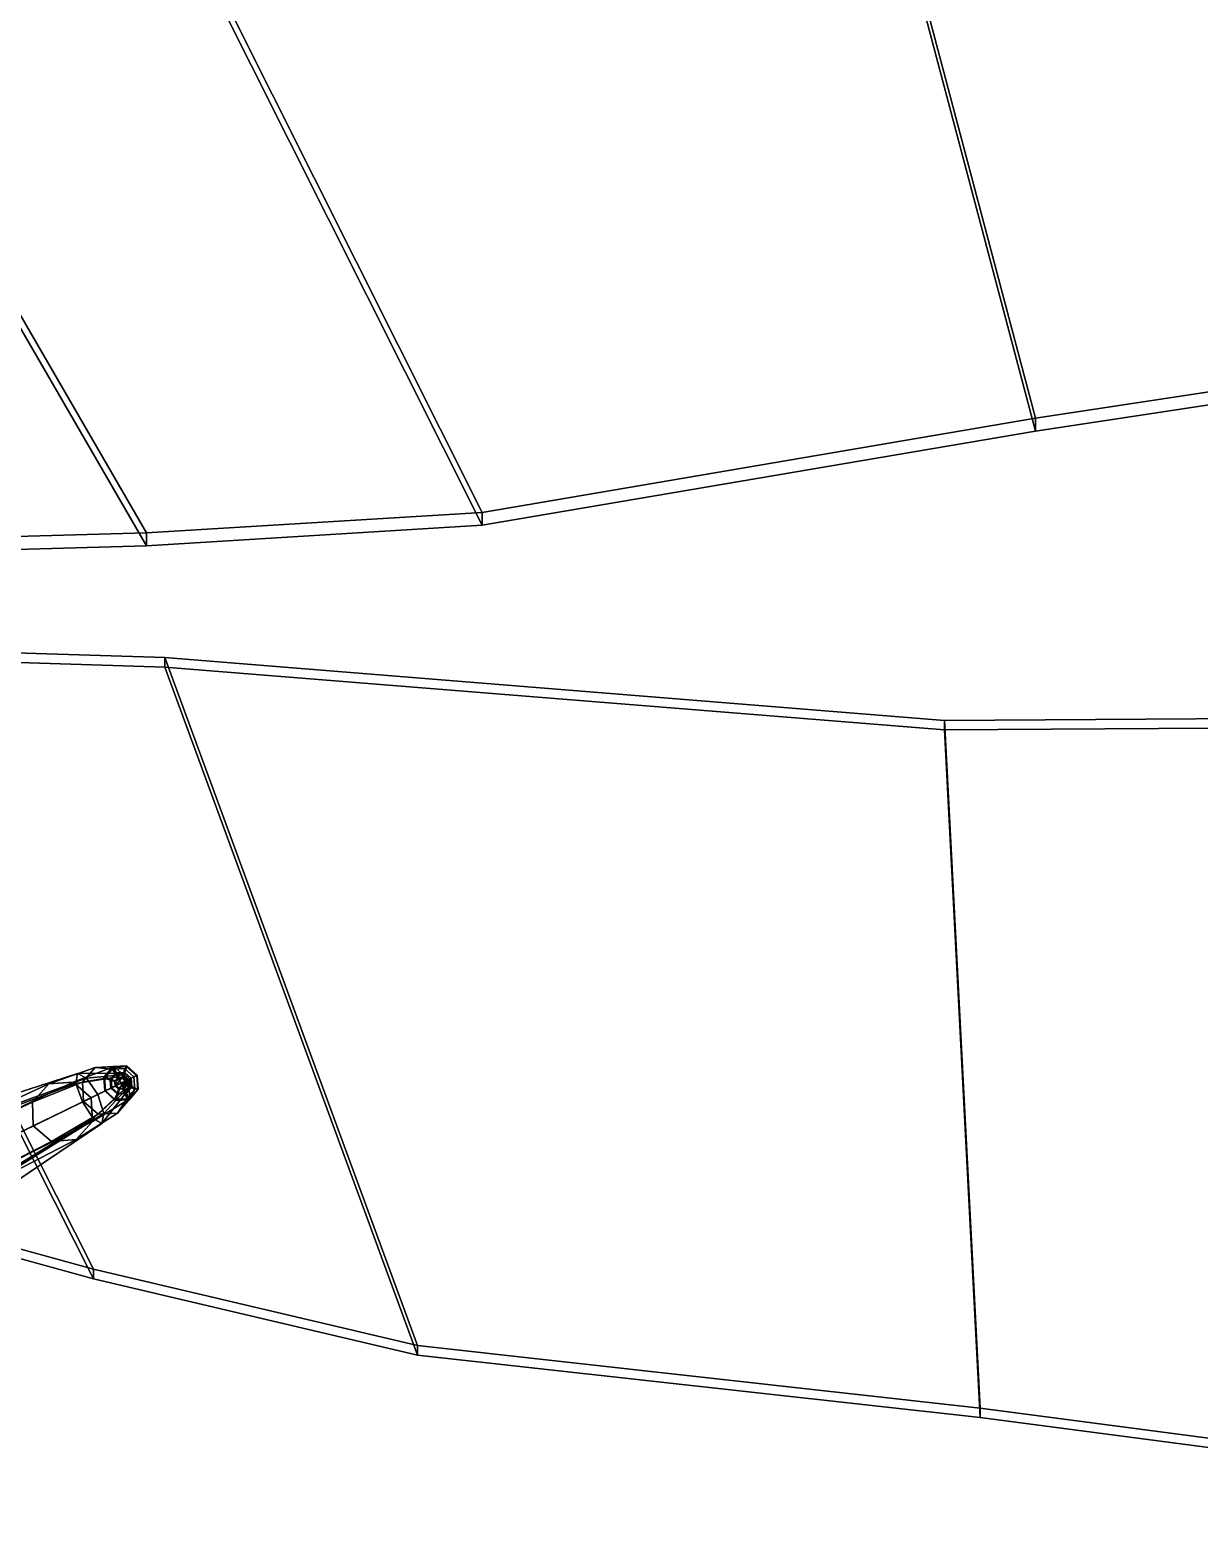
# Model space of a CAD drawing. Header units: metres. Extents: x -10 to 10, y -2.5 to 10.2.
# Drawn here: x 1.554 to 3.711, y -0.942 to 1.795 of the extents above; entities that cross this region are included whole.
import ezdxf

# ---------------------------------------------------------------- set-up
doc = ezdxf.new("R2010")
doc.units = ezdxf.units.M
for name, color, linetype in [('LEG$G', 20, 'CONTINUOUS'), ('WINGFRNT', 16, 'CONTINUOUS'), ('WINGHIND', 10, 'CONTINUOUS')]:
    doc.layers.add(name, color=color, linetype=linetype)

msp = doc.modelspace()

# ---------------------------------------------------------------- linework, layer by layer
at = {"layer": 'LEG$G', "color": 20}
for points in [[(1.64219, -0.130505, -0.634524), (1.45805, -0.190089, -0.633334), (1.45436, -0.217458, -0.584303), (1.63936, -0.148574, -0.602386)], [(1.65915, -0.13891, -0.667), (1.48384, -0.203067, -0.682577), (1.45805, -0.190089, -0.633334), (1.64219, -0.130505, -0.634524)], [(1.5591, -0.183017, -1.05987), (1.65141, -0.14627, -0.838044), (1.67494, -0.119582, -0.834557), (1.58982, -0.149372, -1.05289)], [(1.58982, -0.149372, -1.05289), (1.67494, -0.119582, -0.834557), (1.71008, -0.117627, -0.831605), (1.63454, -0.146188, -1.04693)], [(1.63454, -0.146188, -1.04693), (1.71008, -0.117627, -0.831605), (1.73652, -0.141421, -0.830548), (1.66756, -0.175087, -1.04477)], [(1.71932, -0.130032, -0.626338), (1.64219, -0.130505, -0.634524), (1.63936, -0.148574, -0.602386), (1.71819, -0.136379, -0.615124)], [(1.71819, -0.136379, -0.615124), (1.63936, -0.148574, -0.602386), (1.65164, -0.182868, -0.589175), (1.7223, -0.148365, -0.61048)], [(1.72506, -0.133025, -0.637562), (1.65915, -0.13891, -0.667), (1.64219, -0.130505, -0.634524), (1.71932, -0.130032, -0.626338)], [(1.65141, -0.14627, -0.838044), (1.69174, -0.139332, -0.725221), (1.7066, -0.122152, -0.723659), (1.67494, -0.119582, -0.834557)], [(1.73202, -0.143619, -0.642215), (1.67962, -0.169202, -0.680551), (1.65915, -0.13891, -0.667), (1.72506, -0.133025, -0.637562)], [(1.67494, -0.119582, -0.834557), (1.7066, -0.122152, -0.723659), (1.72914, -0.121071, -0.722314), (1.71008, -0.117627, -0.831605)], [(1.70841, -0.117319, -0.652244), (1.69206, -0.136381, -0.653628), (1.69105, -0.136871, -0.631479), (1.70737, -0.117824, -0.630142)], [(1.70737, -0.117824, -0.630142), (1.69105, -0.136871, -0.631479), (1.70259, -0.14186, -0.614394), (1.71243, -0.130377, -0.613588)], [(1.69206, -0.136381, -0.653628), (1.69401, -0.162178, -0.654215), (1.69303, -0.162656, -0.632032), (1.69105, -0.136871, -0.631479)], [(1.69174, -0.139332, -0.725221), (1.71335, -0.144416, -0.679543), (1.71852, -0.138448, -0.678992), (1.7066, -0.122152, -0.723659)], [(1.71435, -0.129039, -0.670619), (1.70426, -0.140761, -0.67155), (1.69206, -0.136381, -0.653628), (1.70841, -0.117319, -0.652244)], [(1.70426, -0.140761, -0.67155), (1.70543, -0.156602, -0.671965), (1.69401, -0.162178, -0.654215), (1.69206, -0.136381, -0.653628)], [(1.71243, -0.130377, -0.613588), (1.70259, -0.14186, -0.614394), (1.71097, -0.145225, -0.607784), (1.71626, -0.139049, -0.60735)], [(1.71852, -0.138448, -0.678992), (1.71335, -0.144416, -0.679543), (1.70426, -0.140761, -0.67155), (1.71435, -0.129039, -0.670619)], [(1.7066, -0.122152, -0.723659), (1.71852, -0.138448, -0.678992), (1.72633, -0.138077, -0.678544), (1.72914, -0.121071, -0.722314)], [(1.73346, -0.116166, -0.650909), (1.70841, -0.117319, -0.652244), (1.70737, -0.117824, -0.630142), (1.73243, -0.116671, -0.628808)], [(1.73243, -0.116671, -0.628808), (1.70737, -0.117824, -0.630142), (1.71243, -0.130377, -0.613588), (1.72754, -0.129681, -0.612785)], [(1.72973, -0.128328, -0.669787), (1.71435, -0.129039, -0.670619), (1.70841, -0.117319, -0.652244), (1.73346, -0.116166, -0.650909)], [(1.71008, -0.117627, -0.831605), (1.72914, -0.121071, -0.722314), (1.74625, -0.136672, -0.721825), (1.73652, -0.141421, -0.830548)], [(1.72754, -0.129681, -0.612785), (1.71243, -0.130377, -0.613588), (1.71626, -0.139049, -0.60735), (1.72439, -0.138674, -0.606918)], [(1.72633, -0.138077, -0.678544), (1.71852, -0.138448, -0.678992), (1.71435, -0.129039, -0.670619), (1.72973, -0.128328, -0.669787)], [(1.71932, -0.130032, -0.626338), (1.71819, -0.136379, -0.615124), (1.7279, -0.138612, -0.619002), (1.72848, -0.135422, -0.62463)], [(1.71819, -0.136379, -0.615124), (1.7223, -0.148365, -0.61048), (1.72995, -0.14463, -0.61667), (1.7279, -0.138612, -0.619002)], [(1.72506, -0.133025, -0.637562), (1.71932, -0.130032, -0.626338), (1.72848, -0.135422, -0.62463), (1.73135, -0.136928, -0.630261)], [(1.73906, -0.140183, -0.612449), (1.72754, -0.129681, -0.612785), (1.72439, -0.138674, -0.606918), (1.73058, -0.144322, -0.606739)], [(1.73202, -0.143619, -0.642215), (1.72506, -0.133025, -0.637562), (1.73135, -0.136928, -0.630261), (1.73483, -0.142249, -0.632591)], [(1.72914, -0.121071, -0.722314), (1.72633, -0.138077, -0.678544), (1.73226, -0.143501, -0.678392), (1.74625, -0.136672, -0.721825)], [(1.73226, -0.143501, -0.678392), (1.72633, -0.138077, -0.678544), (1.72973, -0.128328, -0.669787), (1.74144, -0.139021, -0.669475)], [(1.75154, -0.13409, -0.628253), (1.73243, -0.116671, -0.628808), (1.72754, -0.129681, -0.612785), (1.73906, -0.140183, -0.612449)], [(1.7279, -0.138612, -0.619002), (1.72995, -0.14463, -0.61667), (1.72848, -0.135422, -0.62463)], [(1.72995, -0.14463, -0.61667), (1.73135, -0.136928, -0.630261), (1.72848, -0.135422, -0.62463)], [(1.74144, -0.139021, -0.669475), (1.72973, -0.128328, -0.669787), (1.73346, -0.116166, -0.650909), (1.75257, -0.133589, -0.650369)], [(1.74625, -0.136672, -0.721825), (1.73226, -0.143501, -0.678392), (1.73289, -0.151513, -0.678545), (1.74803, -0.159759, -0.722315)], [(1.75257, -0.133589, -0.650369), (1.73346, -0.116166, -0.650909), (1.73243, -0.116671, -0.628808), (1.75154, -0.13409, -0.628253)], [(1.73652, -0.141421, -0.830548), (1.74625, -0.136672, -0.721825), (1.74803, -0.159759, -0.722315), (1.73902, -0.1769, -0.831606)], [(1.75352, -0.159873, -0.628808), (1.75154, -0.13409, -0.628253), (1.73906, -0.140183, -0.612449), (1.74025, -0.155727, -0.612785)], [(1.74267, -0.154831, -0.669788), (1.74144, -0.139021, -0.669475), (1.75257, -0.133589, -0.650369), (1.75455, -0.159368, -0.65091)], [(1.75455, -0.159368, -0.65091), (1.75257, -0.133589, -0.650369), (1.75154, -0.13409, -0.628253), (1.75352, -0.159873, -0.628808)], [(1.40519, -0.255265, -1.3941), (1.5591, -0.183017, -1.05987), (1.58982, -0.149372, -1.05289), (1.4391, -0.218864, -1.3849)], [(1.4391, -0.218864, -1.3849), (1.58982, -0.149372, -1.05289), (1.63454, -0.146188, -1.04693), (1.4878, -0.214932, -1.37694)], [(1.63936, -0.148574, -0.602386), (1.45436, -0.217458, -0.584303), (1.47355, -0.269815, -0.564045), (1.65164, -0.182868, -0.589175)], [(1.67962, -0.169202, -0.680551), (1.51528, -0.249439, -0.703065), (1.48384, -0.203067, -0.682577), (1.65915, -0.13891, -0.667)], [(1.4878, -0.214932, -1.37694), (1.63454, -0.146188, -1.04693), (1.66756, -0.175087, -1.04477), (1.52336, -0.245482, -1.37403)], [(1.56088, -0.227169, -1.06306), (1.65355, -0.181929, -0.839644), (1.65141, -0.14627, -0.838044), (1.5591, -0.183017, -1.05987)], [(1.65355, -0.181929, -0.839644), (1.69336, -0.162493, -0.725928), (1.69174, -0.139332, -0.725221), (1.65141, -0.14627, -0.838044)], [(1.7223, -0.148365, -0.61048), (1.65164, -0.182868, -0.589175), (1.67113, -0.213638, -0.602388), (1.72923, -0.158977, -0.615125)], [(1.68035, -0.205543, -0.838045), (1.71062, -0.17802, -0.725222), (1.69336, -0.162493, -0.725928), (1.65355, -0.181929, -0.839644)], [(1.66756, -0.175087, -1.04477), (1.73652, -0.141421, -0.830548), (1.73902, -0.1769, -0.831606), (1.67004, -0.218896, -1.04693)], [(1.72923, -0.158977, -0.615125), (1.67113, -0.213638, -0.602388), (1.68711, -0.222521, -0.634526), (1.73493, -0.161988, -0.626338)], [(1.7361, -0.155622, -0.637562), (1.69092, -0.203974, -0.667001), (1.67962, -0.169202, -0.680551), (1.73202, -0.143619, -0.642215)], [(1.73493, -0.161988, -0.626338), (1.68711, -0.222521, -0.634526), (1.69092, -0.203974, -0.667001), (1.7361, -0.155622, -0.637562)], [(1.69105, -0.136871, -0.631479), (1.69303, -0.162656, -0.632032), (1.70378, -0.157406, -0.614727), (1.70259, -0.14186, -0.614394)], [(1.69336, -0.162493, -0.725928), (1.71391, -0.152462, -0.679797), (1.71335, -0.144416, -0.679543), (1.69174, -0.139332, -0.725221)], [(1.69303, -0.162656, -0.632032), (1.71215, -0.180073, -0.63148), (1.71531, -0.167907, -0.614394), (1.70378, -0.157406, -0.614727)], [(1.69401, -0.162178, -0.654215), (1.71315, -0.179584, -0.653628), (1.71215, -0.180073, -0.63148), (1.69303, -0.162656, -0.632032)], [(1.71062, -0.17802, -0.725222), (1.71991, -0.157851, -0.679543), (1.71391, -0.152462, -0.679797), (1.69336, -0.162493, -0.725928)], [(1.70543, -0.156602, -0.671965), (1.7172, -0.167263, -0.67155), (1.71315, -0.179584, -0.653628), (1.69401, -0.162178, -0.654215)], [(1.70259, -0.14186, -0.614394), (1.70378, -0.157406, -0.614727), (1.71161, -0.153584, -0.607962), (1.71097, -0.145225, -0.607784)], [(1.70378, -0.157406, -0.614727), (1.71531, -0.167907, -0.614394), (1.71781, -0.159231, -0.607784), (1.71161, -0.153584, -0.607962)], [(1.71335, -0.144416, -0.679543), (1.71391, -0.152462, -0.679797), (1.70543, -0.156602, -0.671965), (1.70426, -0.140761, -0.67155)], [(1.71391, -0.152462, -0.679797), (1.71991, -0.157851, -0.679543), (1.7172, -0.167263, -0.67155), (1.70543, -0.156602, -0.671965)], [(1.73331, -0.176865, -0.72366), (1.72779, -0.157449, -0.678992), (1.71991, -0.157851, -0.679543), (1.71062, -0.17802, -0.725222)], [(1.71626, -0.139049, -0.60735), (1.71097, -0.145225, -0.607784), (1.72439, -0.138674, -0.606918)], [(1.71161, -0.153584, -0.607962), (1.72439, -0.138674, -0.606918), (1.71097, -0.145225, -0.607784)], [(1.72439, -0.138674, -0.606918), (1.71161, -0.153584, -0.607962), (1.71781, -0.159231, -0.607784), (1.73058, -0.144322, -0.606739)], [(1.71531, -0.167907, -0.614394), (1.73041, -0.167213, -0.613589), (1.72593, -0.158858, -0.607351), (1.71781, -0.159231, -0.607784)], [(1.73902, -0.1769, -0.831606), (1.74803, -0.159759, -0.722315), (1.73331, -0.176865, -0.72366), (1.71587, -0.203407, -0.834559)], [(1.71991, -0.157851, -0.679543), (1.72779, -0.157449, -0.678992), (1.73265, -0.166519, -0.67062), (1.7172, -0.167263, -0.67155)], [(1.73058, -0.144322, -0.606739), (1.71781, -0.159231, -0.607784), (1.72593, -0.158858, -0.607351)], [(1.7223, -0.148365, -0.61048), (1.72923, -0.158977, -0.615125), (1.73344, -0.14995, -0.619002), (1.72995, -0.14463, -0.61667)], [(1.73122, -0.152682, -0.606918), (1.73058, -0.144322, -0.606739), (1.72593, -0.158858, -0.607351)], [(1.73041, -0.167213, -0.613589), (1.74025, -0.155727, -0.612785), (1.73122, -0.152682, -0.606918), (1.72593, -0.158858, -0.607351)], [(1.74803, -0.159759, -0.722315), (1.73289, -0.151513, -0.678545), (1.72779, -0.157449, -0.678992), (1.73331, -0.176865, -0.72366)], [(1.72779, -0.157449, -0.678992), (1.73289, -0.151513, -0.678545), (1.74267, -0.154831, -0.669788), (1.73265, -0.166519, -0.67062)], [(1.72923, -0.158977, -0.615125), (1.73493, -0.161988, -0.626338), (1.7363, -0.151457, -0.624631), (1.73344, -0.14995, -0.619002)], [(1.73344, -0.14995, -0.619002), (1.73483, -0.142249, -0.632591), (1.73135, -0.136928, -0.630261), (1.72995, -0.14463, -0.61667)], [(1.7372, -0.178921, -0.630143), (1.75352, -0.159873, -0.628808), (1.74025, -0.155727, -0.612785), (1.73041, -0.167213, -0.613589)], [(1.74025, -0.155727, -0.612785), (1.73906, -0.140183, -0.612449), (1.73058, -0.144322, -0.606739), (1.73122, -0.152682, -0.606918)], [(1.7361, -0.155622, -0.637562), (1.73202, -0.143619, -0.642215), (1.73483, -0.142249, -0.632591), (1.73688, -0.148266, -0.630262)], [(1.73289, -0.151513, -0.678545), (1.73226, -0.143501, -0.678392), (1.74144, -0.139021, -0.669475), (1.74267, -0.154831, -0.669788)], [(1.73265, -0.166519, -0.67062), (1.74267, -0.154831, -0.669788), (1.75455, -0.159368, -0.65091), (1.73823, -0.178417, -0.652245)], [(1.73483, -0.142249, -0.632591), (1.73344, -0.14995, -0.619002), (1.73688, -0.148266, -0.630262)], [(1.7363, -0.151457, -0.624631), (1.73688, -0.148266, -0.630262), (1.73344, -0.14995, -0.619002)], [(1.73493, -0.161988, -0.626338), (1.7361, -0.155622, -0.637562), (1.73688, -0.148266, -0.630262), (1.7363, -0.151457, -0.624631)], [(1.73823, -0.178417, -0.652245), (1.75455, -0.159368, -0.65091), (1.75352, -0.159873, -0.628808), (1.7372, -0.178921, -0.630143)], [(1.40655, -0.302511, -1.39827), (1.56088, -0.227169, -1.06306), (1.5591, -0.183017, -1.05987), (1.40519, -0.255265, -1.3941)], [(1.65164, -0.182868, -0.589175), (1.47355, -0.269815, -0.564045), (1.50303, -0.317144, -0.584305), (1.67113, -0.213638, -0.602388)], [(1.69092, -0.203974, -0.667001), (1.53251, -0.302752, -0.682579), (1.51528, -0.249439, -0.703065), (1.67962, -0.169202, -0.680551)], [(1.52336, -0.245482, -1.37403), (1.66756, -0.175087, -1.04477), (1.67004, -0.218896, -1.04693), (1.52558, -0.292308, -1.37694)], [(1.5946, -0.255726, -1.05988), (1.68035, -0.205543, -0.838045), (1.65355, -0.181929, -0.839644), (1.56088, -0.227169, -1.06306)], [(1.67004, -0.218896, -1.04693), (1.73902, -0.1769, -0.831606), (1.71587, -0.203407, -0.834559), (1.64002, -0.252198, -1.0529)], [(1.71587, -0.203407, -0.834559), (1.73331, -0.176865, -0.72366), (1.71062, -0.17802, -0.725222), (1.68035, -0.205543, -0.838045)], [(1.71215, -0.180073, -0.63148), (1.7372, -0.178921, -0.630143), (1.73041, -0.167213, -0.613589), (1.71531, -0.167907, -0.614394)], [(1.71315, -0.179584, -0.653628), (1.73823, -0.178417, -0.652245), (1.7372, -0.178921, -0.630143), (1.71215, -0.180073, -0.63148)], [(1.7172, -0.167263, -0.67155), (1.73265, -0.166519, -0.67062), (1.73823, -0.178417, -0.652245), (1.71315, -0.179584, -0.653628)], [(1.52558, -0.292308, -1.37694), (1.67004, -0.218896, -1.04693), (1.64002, -0.252198, -1.0529), (1.49253, -0.328289, -1.3849)], [(1.67113, -0.213638, -0.602388), (1.50303, -0.317144, -0.584305), (1.52688, -0.331065, -0.633337), (1.68711, -0.222521, -0.634526)], [(1.68711, -0.222521, -0.634526), (1.52688, -0.331065, -0.633337), (1.53251, -0.302752, -0.682579), (1.69092, -0.203974, -0.667001)], [(1.64002, -0.252198, -1.0529), (1.71587, -0.203407, -0.834559), (1.68035, -0.205543, -0.838045), (1.5946, -0.255726, -1.05988)], [(1.44297, -0.332641, -1.3941), (1.5946, -0.255726, -1.05988), (1.56088, -0.227169, -1.06306), (1.40655, -0.302511, -1.39827)], [(1.49253, -0.328289, -1.3849), (1.64002, -0.252198, -1.0529), (1.5946, -0.255726, -1.05988), (1.44297, -0.332641, -1.3941)]]:
    msp.add_3dface(points, dxfattribs=at)
at = {"layer": 'WINGFRNT', "color": 16}
for points in [[(0.879107, 0.620435, 0.825808), (0.634858, -0.205984, 1.14207), (1.67163, -0.491473, 1.25128), (1.091, 0.659013, 0.811037)], [(1.80315, 0.61931, 0.78763), (1.09099, 0.641522, 0.779159), (1.091, 0.659013, 0.811037), (1.80315, 0.636801, 0.819508)], [(1.091, 0.659013, 0.811037), (1.67163, -0.491473, 1.25128), (2.26914, -0.632236, 1.30513), (1.80315, 0.636801, 0.819508)], [(1.09099, 0.641522, 0.779159), (1.67163, -0.508964, 1.21941), (0.634856, -0.223475, 1.1102), (0.879105, 0.602945, 0.79393)], [(1.80315, 0.61931, 0.78763), (2.26914, -0.649727, 1.27325), (1.67163, -0.508964, 1.21941), (1.09099, 0.641522, 0.779159)], [(3.24109, 0.5034, 0.831928), (1.80315, 0.61931, 0.78763), (1.80315, 0.636801, 0.819508), (3.24109, 0.52089, 0.863806)], [(3.30698, -0.74759, 1.34918), (3.24109, 0.52089, 0.863806), (1.80315, 0.636801, 0.819508), (2.26914, -0.632236, 1.30513)], [(2.26914, -0.649727, 1.27325), (1.80315, 0.61931, 0.78763), (3.24109, 0.5034, 0.831928), (3.30698, -0.76508, 1.3173)], [(4.81903, 0.513483, 0.768065), (3.24109, 0.5034, 0.831928), (3.24109, 0.52089, 0.863806), (4.81903, 0.530973, 0.800097)], [(3.24109, 0.52089, 0.863806), (3.30698, -0.74759, 1.34918), (4.651, -0.924068, 1.33903), (4.81903, 0.530973, 0.800097)], [(4.81903, 0.513483, 0.768065), (4.651, -0.941559, 1.30712), (3.30698, -0.76508, 1.3173), (3.24109, 0.5034, 0.831928)], [(0.634856, -0.223475, 1.1102), (1.67163, -0.508964, 1.21941), (1.67163, -0.491473, 1.25128), (0.634858, -0.205984, 1.14207)], [(1.67163, -0.508964, 1.21941), (2.26914, -0.649727, 1.27325), (2.26914, -0.632236, 1.30513), (1.67163, -0.491473, 1.25128)], [(2.26914, -0.649727, 1.27325), (3.30698, -0.76508, 1.3173), (3.30698, -0.74759, 1.34918), (2.26914, -0.632236, 1.30513)], [(3.30698, -0.76508, 1.3173), (4.651, -0.941559, 1.30712), (4.651, -0.924068, 1.33903), (3.30698, -0.74759, 1.34918)]]:
    msp.add_3dface(points, dxfattribs=at)
at = {"layer": 'WINGHIND', "color": 10}
for points in [[(2.93212, 2.87935, -0.53552), (3.40919, 1.07813, 0.646997), (4.74235, 1.28022, 0.412243), (4.3807, 3.15476, -0.784582)], [(4.38069, 3.13086, -0.812061), (4.74234, 1.25631, 0.38502), (3.40919, 1.05422, 0.619606), (2.93212, 2.85545, -0.562919)], [(3.40919, 1.07813, 0.646997), (2.93212, 2.87935, -0.53552), (1.53693, 2.60209, -0.35339), (2.38867, 0.904559, 0.761245)], [(2.38867, 0.880655, 0.733845), (1.53692, 2.57818, -0.38079), (2.93212, 2.85545, -0.562919), (3.40919, 1.05422, 0.619606)], [(0.860944, 2.43529, -0.24383), (1.76943, 0.866911, 0.785994), (2.38867, 0.904559, 0.761245), (1.53693, 2.60209, -0.35339)], [(1.53692, 2.57818, -0.38079), (2.38867, 0.880655, 0.733845), (1.76943, 0.843007, 0.758595), (0.860942, 2.41138, -0.27123)], [(0.860942, 2.41138, -0.27123), (1.76943, 0.843007, 0.758595), (0.67734, 0.812231, 0.778854), (0.679089, 2.3239, -0.213777)], [(0.679091, 2.34781, -0.186377), (0.677342, 0.836135, 0.806254), (1.76943, 0.866911, 0.785994), (0.860944, 2.43529, -0.24383)], [(3.40919, 1.05422, 0.619606), (4.74234, 1.25631, 0.38502), (4.74235, 1.28022, 0.412243), (3.40919, 1.07813, 0.646997)], [(2.38867, 0.880655, 0.733845), (3.40919, 1.05422, 0.619606), (3.40919, 1.07813, 0.646997), (2.38867, 0.904559, 0.761245)], [(1.76943, 0.843007, 0.758595), (2.38867, 0.880655, 0.733845), (2.38867, 0.904559, 0.761245), (1.76943, 0.866911, 0.785994)], [(0.67734, 0.812231, 0.778854), (1.76943, 0.843007, 0.758595), (1.76943, 0.866911, 0.785994), (0.677342, 0.836135, 0.806254)]]:
    msp.add_3dface(points, dxfattribs=at)

doc.saveas('drawing.dxf')
